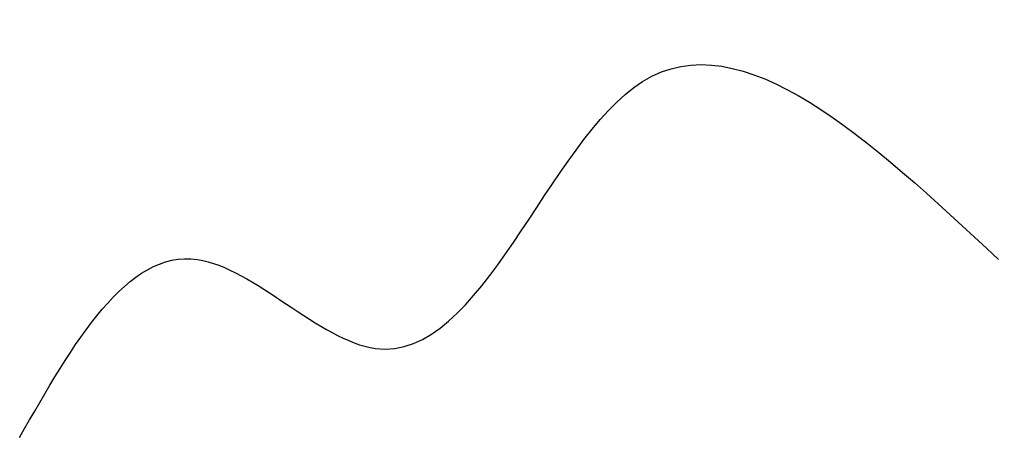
# Model space of a CAD drawing. Header units: millimetres. Extents: x 50 to 600, y 50 to 285.
import ezdxf

# ---------------------------------------------------------------- set-up
doc = ezdxf.new("R2010")
doc.units = ezdxf.units.MM

msp = doc.modelspace()

# ---------------------------------------------------------------- linework, layer by layer
msp.add_open_spline([(50, 50), (80.16, 102.88), (134.17, 197.57), (289.48, 26.06), (387.12, 348.76), (527.8, 217.41), (600, 150)], degree=3, knots=[0, 0, 0, 0, 141.421356, 253.224755, 465.356789, 688.963587, 688.963587, 688.963587, 688.963587])

doc.saveas('drawing.dxf')
